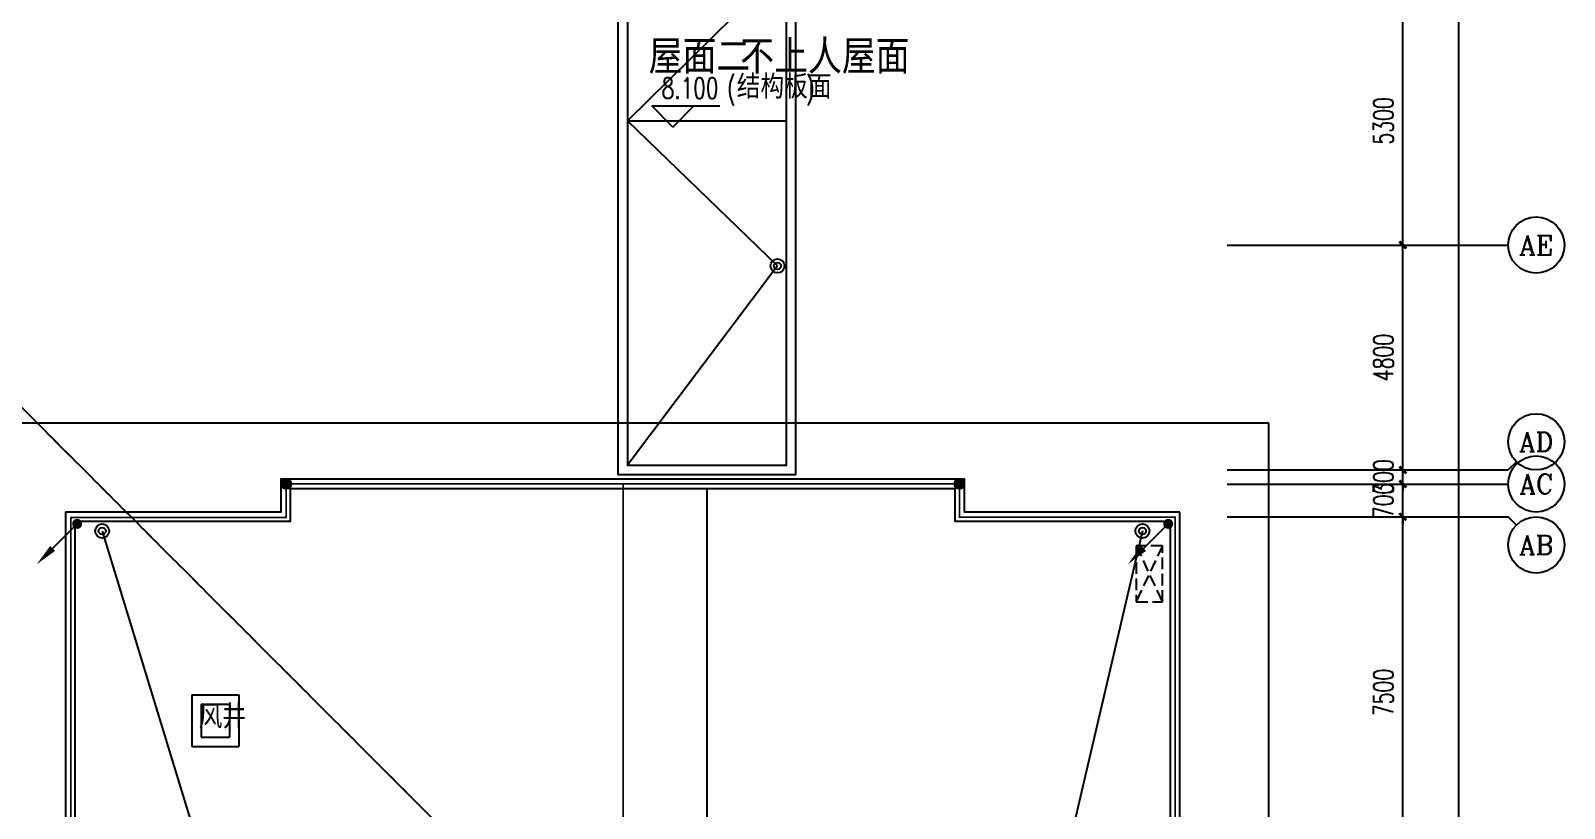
# Model space of a CAD drawing. Extents: x 0 to 302064749, y -59725395 to 1524223.
# Drawn here: x 2145801 to 2178552, y 1214966 to 1231564 of the extents above; entities that cross this region are included whole.
import ezdxf
from ezdxf.enums import TextEntityAlignment as Align

# ---------------------------------------------------------------- set-up
doc = ezdxf.new("R2010")
doc.units = 0
doc.header["$LTSCALE"] = 1000
doc.linetypes.add('DASH', pattern=[0.35, 0.25, -0.1])
for name, color, linetype in [('0-底图', 7, 'Continuous'), ('AXIS', 3, 'Continuous'), ('AXIS_TEXT', 7, 'Continuous'), ('DIM_ELEV', 3, 'Continuous'), ('EQUIP-动力', 3, 'Continuous'), ('LWIRE', 4, 'Continuous'), ('PUB_DIM', 3, 'Continuous'), ('PUB_TEXT', 7, 'Continuous'), ('WALL', 2, 'Continuous'), ('WIRE-接地', 4, 'Continuous'), ('WIRE-避雷', 4, 'Continuous'), ('排水', 153, 'Continuous'), ('看线', 30, 'Continuous'), ('空调外机', 211, 'Continuous')]:
    doc.layers.add(name, color=color, linetype=linetype)
doc.styles.add('_TCH_AXIS', font='COMPLEX', dxfattribs={"bigfont": 'GBCBIG'})
doc.styles.add('_TCH_DIM', font='SIMPLEX', dxfattribs={"width": 0.8, "height": 5, "bigfont": 'HZTXT'})
doc.styles.add('_TEL_DIM', font='simplex.shx', dxfattribs={"width": 0.8, "height": 3.5, "bigfont": 'gbcbig.shx'})
doc.styles.add('A_DIM_T3', font='simplex.shx', dxfattribs={"width": 0.7, "bigfont": 'gbcbig.shx'})
doc.styles.add('COMPLEX', font='COMPLEX')
doc.styles.get("Standard").update_dxf_attribs({"font": 'geniso.shx', "bigfont": 'hztxt.shx'})
doc.styles.add('TG_LINETYPE', font='simplex.shx', dxfattribs={"width": 0.8, "height": 4.5, "bigfont": 'gbcbig.shx'})
doc.styles.add('TG_LINETYPE_THUND', font='simplex.shx', dxfattribs={"width": 0.8, "height": 5.5, "bigfont": 'gbcbig.shx'})
doc.linetypes.add('TG_×', pattern='A,2,0,["×",TG_LINETYPE_THUND,S=0.1,R=0,X=-0.23,Y=-0.21],0', length=2)
doc.linetypes.add('TG_接地', pattern='A,0.75,0,["/",TG_LINETYPE,S=0.05,R=-8.594367,X=-0.1,Y=-0.045],0.65,-0.13,0.13,-0.13', length=2)
doc.dimstyles.new('_TCH_ARCH&&150', dxfattribs={"dimtxt": 420, "dimasz": 150, "dimexe": 375, "dimexo": 450, "dimgap": 202.5, "dimtad": 1, "dimdec": 0, "dimzin": 0, "dimdsep": 46, "dimtxsty": 'A_DIM_T3', "dimblk": 'ARCHTICK', "dimcen": 0.09, "dimclrt": 7, "dimazin": 2, "dimtfac": 1, "dimtdec": 0, "dimtix": 1, "dimtmove": 2, "dimatfit": 3, "dimfxl": 150, "dimtolj": 1, "dimtzin": 0, "dimarcsym": 0})

# ---------------------------------------------------------------- blocks, each defined once
blk = doc.blocks.new('$TelecSys$00000080')
for p, q in [((-0.7, -0.7), (0, 0)), ((0.104, 0.104), (0.104, 0.104)), ((-0.104, -0.104), (-0.104, -0.104))]:
    blk.add_line(p, q)
at = {"const_width": 0.142}
blk.add_lwpolyline([(0.071, 0, 1), (-0.071, 0, 1)], format="xyb", close=True, dxfattribs=at)
blk.add_solid([(-0.63, -0.77), (-0.77, -0.63), (-1.15, -1.15)])
at = {"width": 0.8, "flags": 9}
blk.add_attdef('A', (0, 0), '', height=0.00002, rotation=180, dxfattribs=at)
blk = doc.blocks.new('$equip_U$00000192(DESKTOP-1KLGLJ7)')
blk.add_circle((0, 0), 0.208)
blk.add_point((0, 0))
for points in [[(-0.18, 0.104), (0.18, 0.104), (-0.208, 0), (0.208, 0)], [(-0.18, -0.104), (0.18, -0.104), (-0.208, 0), (0.208, 0)], [(-0.104, 0.18), (0.104, 0.18), (-0.18, 0.104), (0.18, 0.104)], [(0, 0.208), (0, 0.208), (-0.104, 0.18), (0.104, 0.18)], [(-0.104, -0.18), (0.104, -0.18), (-0.18, -0.104), (0.18, -0.104)], [(0, -0.208), (0, -0.208), (-0.104, -0.18), (0.104, -0.18)]]:
    blk.add_solid(points)
at = {"color": 7, "style": '_TEL_DIM', "flags": 1}
blk.add_attdef('A', text='', height=0.00002, dxfattribs=at).set_placement((0, 0), align=Align.MIDDLE_CENTER)
blk = doc.blocks.new('np')
at = {"layer": '排水'}
for radius in [150, 75]:
    blk.add_circle((345955, 781714), radius, dxfattribs=at)
blk = doc.blocks.new('_ArchTick')
at = {"color": 0, "linetype": 'ByBlock', "const_width": 0.4}
blk.add_lwpolyline([(-0.5, -0.5), (0.5, 0.5)], dxfattribs=at)
blk = doc.blocks.new('*D704')
at = {"layer": 'AXIS', "color": 0, "lineweight": -2, "transparency": 16777216}
for p, q in [((1174406, -229236), (1179281, -229236)), ((1178906, -319636), (1178906, -229236)), ((1174406, -319636), (1179281, -319636))]:
    blk.add_line(p, q, dxfattribs=at)
at = {"layer": 'Defpoints', "color": 0, "transparency": 16777216}
for p in [(1173956, -229236), (1178906, -229236), (1173956, -319636)]:
    blk.add_point(p, dxfattribs=at)
at = {"layer": 'AXIS', "color": 0, "lineweight": -2, "transparency": 16777216, "xscale": 150, "yscale": 150, "zscale": 150}
for p, rotation in [((1178906, -229236), 90), ((1178906, -319636), 270)]:
    blk.add_blockref('_ArchTick', p, dxfattribs=dict(at, rotation=rotation))
at = {"layer": 'AXIS', "color": 7, "transparency": 16777216, "insert": (1178493, -274436), "char_height": 420, "attachment_point": 5, "rotation": 90, "style": 'A_DIM_T3'}
blk.add_mtext('\\A1;90400', dxfattribs=at)
blk = doc.blocks.new('*D744')
at = {"layer": 'AXIS', "color": 0, "lineweight": -2, "transparency": 16777216}
for p, q in [((1174406, -257736), (1178081, -257736)), ((1177706, -265236), (1177706, -257736)), ((1174406, -265236), (1178081, -265236))]:
    blk.add_line(p, q, dxfattribs=at)
at = {"layer": 'Defpoints', "color": 0, "transparency": 16777216}
for p in [(1173956, -257736), (1177706, -257736), (1173956, -265236)]:
    blk.add_point(p, dxfattribs=at)
at = {"layer": 'AXIS', "color": 0, "lineweight": -2, "transparency": 16777216, "xscale": 150, "yscale": 150, "zscale": 150}
for p, rotation in [((1177706, -257736), 90), ((1177706, -265236), 270)]:
    blk.add_blockref('_ArchTick', p, dxfattribs=dict(at, rotation=rotation))
at = {"layer": 'AXIS', "color": 7, "transparency": 16777216, "insert": (1177293, -261486), "char_height": 420, "attachment_point": 5, "rotation": 90, "style": 'A_DIM_T3'}
blk.add_mtext('\\A1;7500', dxfattribs=at)
blk = doc.blocks.new('*D745')
at = {"layer": 'AXIS', "color": 0, "lineweight": -2, "transparency": 16777216}
for p, q in [((1174406, -257036), (1178081, -257036)), ((1177706, -257036), (1177706, -256886)), ((1177706, -257736), (1177706, -257036)), ((1174406, -257736), (1178081, -257736)), ((1177706, -257736), (1177706, -257886))]:
    blk.add_line(p, q, dxfattribs=at)
at = {"layer": 'Defpoints', "color": 0, "transparency": 16777216}
for p in [(1173956, -257036), (1177706, -257036), (1173956, -257736)]:
    blk.add_point(p, dxfattribs=at)
at = {"layer": 'AXIS', "color": 0, "lineweight": -2, "transparency": 16777216, "xscale": 150, "yscale": 150, "zscale": 150}
for p, rotation in [((1177706, -257036), 270), ((1177706, -257736), 90)]:
    blk.add_blockref('_ArchTick', p, dxfattribs=dict(at, rotation=rotation))
at = {"layer": 'AXIS', "color": 7, "transparency": 16777216, "insert": (1177293, -257386), "char_height": 420, "attachment_point": 5, "rotation": 90, "style": 'A_DIM_T3'}
blk.add_mtext('\\A1;700', dxfattribs=at)
blk = doc.blocks.new('*D746')
at = {"layer": 'AXIS', "color": 0, "lineweight": -2, "transparency": 16777216}
for p, q in [((1174406, -256736), (1178081, -256736)), ((1177706, -256736), (1177706, -256586)), ((1177706, -257036), (1177706, -256736)), ((1174406, -257036), (1178081, -257036)), ((1177706, -257036), (1177706, -257186))]:
    blk.add_line(p, q, dxfattribs=at)
at = {"layer": 'Defpoints', "color": 0, "transparency": 16777216}
for p in [(1173956, -256736), (1177706, -256736), (1173956, -257036)]:
    blk.add_point(p, dxfattribs=at)
at = {"layer": 'AXIS', "color": 0, "lineweight": -2, "transparency": 16777216, "xscale": 150, "yscale": 150, "zscale": 150}
for p, rotation in [((1177706, -256736), 270), ((1177706, -257036), 90)]:
    blk.add_blockref('_ArchTick', p, dxfattribs=dict(at, rotation=rotation))
at = {"layer": 'AXIS', "color": 7, "transparency": 16777216, "insert": (1177293, -256886), "char_height": 420, "attachment_point": 5, "rotation": 90, "style": 'A_DIM_T3'}
blk.add_mtext('\\A1;300', dxfattribs=at)
blk = doc.blocks.new('*D747')
at = {"layer": 'AXIS', "color": 0, "lineweight": -2, "transparency": 16777216}
for p, q in [((1174406, -251936), (1178081, -251936)), ((1177706, -256736), (1177706, -251936)), ((1174406, -256736), (1178081, -256736))]:
    blk.add_line(p, q, dxfattribs=at)
at = {"layer": 'Defpoints', "color": 0, "transparency": 16777216}
for p in [(1173956, -251936), (1177706, -251936), (1173956, -256736)]:
    blk.add_point(p, dxfattribs=at)
at = {"layer": 'AXIS', "color": 0, "lineweight": -2, "transparency": 16777216, "xscale": 150, "yscale": 150, "zscale": 150}
for p, rotation in [((1177706, -251936), 90), ((1177706, -256736), 270)]:
    blk.add_blockref('_ArchTick', p, dxfattribs=dict(at, rotation=rotation))
at = {"layer": 'AXIS', "color": 7, "transparency": 16777216, "insert": (1177293, -254336), "char_height": 420, "attachment_point": 5, "rotation": 90, "style": 'A_DIM_T3'}
blk.add_mtext('\\A1;4800', dxfattribs=at)
blk = doc.blocks.new('*D748')
at = {"layer": 'AXIS', "color": 0, "lineweight": -2, "transparency": 16777216}
for p, q in [((1174406, -246636), (1178081, -246636)), ((1177706, -251936), (1177706, -246636)), ((1174406, -251936), (1178081, -251936))]:
    blk.add_line(p, q, dxfattribs=at)
at = {"layer": 'Defpoints', "color": 0, "transparency": 16777216}
for p in [(1173956, -246636), (1177706, -246636), (1173956, -251936)]:
    blk.add_point(p, dxfattribs=at)
at = {"layer": 'AXIS', "color": 0, "lineweight": -2, "transparency": 16777216, "xscale": 150, "yscale": 150, "zscale": 150}
for p, rotation in [((1177706, -246636), 90), ((1177706, -251936), 270)]:
    blk.add_blockref('_ArchTick', p, dxfattribs=dict(at, rotation=rotation))
at = {"layer": 'AXIS', "color": 7, "transparency": 16777216, "insert": (1177293, -249286), "char_height": 420, "attachment_point": 5, "rotation": 90, "style": 'A_DIM_T3'}
blk.add_mtext('\\A1;5300', dxfattribs=at)
blk = doc.blocks.new('_AXISO')
blk.add_circle((0, 0), 0.5)
at = {"layer": 'AXIS_TEXT', "style": 'COMPLEX', "width": 1.041667}
blk.add_attdef('A', text='', height=0.56, dxfattribs=at).set_placement((-0.25, -0.28), (0.25, -0.28), align=Align.FIT)
blk = doc.blocks.new('dfhgfhg')
at = {"layer": 'AXIS'}
for p, q in [((1173955.7, -251936.2), (1179955.7, -251936.2)), ((1173955.7, -256736.2), (1179955.7, -256736.2)), ((1180131.5, -256560.5), (1179955.7, -256736.2)), ((1173955.7, -257036.2), (1179955.7, -257036.2)), ((1173955.7, -257736.2), (1179955.7, -257736.2)), ((1180131.5, -257912), (1179955.7, -257736.2))]:
    blk.add_line(p, q, dxfattribs=at)
at = {"layer": 'DIM_ELEV'}
for p, q in [((1162116.4, -249417.2), (1161666.4, -248967.2)), ((1161666.4, -248967.2), (1163122.2, -248967.2)), ((1162116.4, -249417.2), (1162566.4, -248967.2))]:
    blk.add_line(p, q, dxfattribs=at)
at = {"layer": 'PUB_DIM', "linetype": 'DASH'}
blk.add_line((1140650.4, -247840.7), (1157746, -264936.2), dxfattribs=at)
at = {"layer": 'WALL'}
for p, q in [((1151846, -261536.2), (1152846, -261536.2)), ((1151846, -261536.2), (1151846, -262636.2)), ((1152846, -261536.2), (1152846, -262636.2)), ((1152046, -261736.2), (1152646, -261736.2)), ((1152046, -261736.2), (1152046, -262436.2)), ((1152646, -261736.2), (1152646, -262436.2)), ((1151846, -262636.2), (1152846, -262636.2)), ((1152046, -262436.2), (1152646, -262436.2))]:
    blk.add_line(p, q, dxfattribs=at)
at = {"layer": '排水'}
for p, q in [((1164321.1, -246163.5), (1161146, -249286.2)), ((1161146, -249286.2), (1164351.5, -252381.3)), ((1161146, -249286.2), (1164546, -249286.2)), ((1164351.5, -252381.3), (1161146, -256636.2)), ((1162846, -257136.2), (1162846, -291736.2)), ((1149929.9, -258039.2), (1152152.7, -265296.2)), ((1172145.9, -258038.3), (1170555.7, -264850.9))]:
    blk.add_line(p, q, dxfattribs=at)
at = {"layer": '看线'}
for points in [[(1164746, -241736.2), (1160946, -241736.2), (1160946, -256836.2), (1164746, -256836.2)], [(1164546, -241936.2), (1161146, -241936.2), (1161146, -256636.2), (1164546, -256636.2)], [(1174846, -255736.2), (1170246, -255736.2), (1170246, -255736.2), (1164746, -255736.2), (1160946, -255736.2), (1151846, -255736.2), (1151846, -255736.2), (1147246, -255736.2), (1147246, -293136.2), (1151846, -293136.2), (1151846, -293136.2), (1160946, -293136.2), (1164746, -293136.2), (1170246, -293136.2), (1170246, -293136.2), (1174846, -293136.2)], [(1172946, -257636.2), (1168346, -257636.2), (1168346, -256936.2), (1164746, -256936.2), (1160946, -256936.2), (1153746, -256936.2), (1153746, -257636.2), (1149146, -257636.2), (1149146, -291236.2), (1153746, -291236.2), (1153746, -291936.2), (1160946, -291936.2), (1164746, -291936.2), (1164746, -291936.2), (1168346, -291936.2), (1168346, -291236.2), (1172946, -291236.2)], [(1172746, -257836.2), (1168146, -257836.2), (1168146, -257136.2), (1164746, -257136.2), (1160946, -257136.2), (1153946, -257136.2), (1153946, -257836.2), (1149346, -257836.2), (1149346, -291036.2), (1153946, -291036.2), (1153946, -291736.2), (1160946, -291736.2), (1164746, -291736.2), (1168146, -291736.2), (1168146, -291036.2), (1172746, -291036.2)]]:
    blk.add_lwpolyline(points, close=True, dxfattribs=at)
at = {"layer": '空调外机', "linetype": 'DASH'}
for p, q in [((1172009.9, -258352.4), (1172572.4, -259552.4)), ((1172572.4, -258352.4), (1172009.9, -259552.4))]:
    blk.add_line(p, q, dxfattribs=at)
blk.add_lwpolyline([(1172009.9, -258352.4), (1172009.9, -259552.4), (1172572.4, -259552.4), (1172572.4, -258352.4)], close=True, dxfattribs=at)
at = {"layer": 'AXIS'}
ref = blk.add_blockref('_AXISO', (1180555.7, -251936.2), dxfattribs=dict(at, xscale=1200, yscale=1200, zscale=1200))
ref.add_attrib('A', 'AE', dxfattribs={"layer": 'AXIS_TEXT', "height": 414.63, "style": '_TCH_AXIS'}).set_placement((1180190.4, -252143.5), (1180921, -252143.5), align=Align.FIT)
ref = blk.add_blockref('_AXISO', (1180555.7, -256136.2), dxfattribs=dict(at, xscale=1200, yscale=1200, zscale=1200))
ref.add_attrib('A', 'AD', dxfattribs={"layer": 'AXIS_TEXT', "height": 406.3, "style": '_TCH_AXIS'}).set_placement((1180188.1, -256339.4), (1180923.3, -256339.4), align=Align.FIT)
ref = blk.add_blockref('_AXISO', (1180555.7, -257036.2), dxfattribs=dict(at, xscale=1200, yscale=1200, zscale=1200))
ref.add_attrib('A', 'AC', dxfattribs={"layer": 'AXIS_TEXT', "height": 423.25, "style": '_TCH_AXIS'}).set_placement((1180192.9, -257247.8), (1180918.5, -257247.8), align=Align.FIT)
ref = blk.add_blockref('_AXISO', (1180555.7, -258336.2), dxfattribs=dict(at, xscale=1200, yscale=1200, zscale=1200))
ref.add_attrib('A', 'AB', dxfattribs={"layer": 'AXIS_TEXT', "height": 406.3, "style": '_TCH_AXIS'}).set_placement((1180188.1, -258539.4), (1180923.3, -258539.4), align=Align.FIT)
at = {"layer": '排水'}
for p in [(818396.8, -1034095.7), (803975.2, -1039753.7), (826191.3, -1039752.7)]:
    blk.add_blockref('np', p, dxfattribs=at)
at = {"layer": 'PUB_TEXT'}
for s, height, p in [('屋面二', 723.4, (1161601.8, -248280)), ('不上人屋面', 723.4, (1163556.5, -248280)), ('风井', 506.38, (1151989.5, -262253.3))]:
    blk.add_text(s, height=height, dxfattribs=at).set_placement(p)
at = {"layer": 'PUB_TEXT', "style": '_TCH_DIM'}
blk.add_text('结构板面', height=506.38, dxfattribs=at).set_placement((1163482.2, -248809.7))
at = {"layer": 'PUB_TEXT', "style": '_TCH_DIM', "width": 0.705882}
for s, height, p in [('8.100', 446.25, (1161877.2, -248809.7)), ('(', 446.2, (1163272.2, -248809.7)), (')', 446.2, (1164956.7, -248809.7))]:
    blk.add_text(s, height=height, dxfattribs=at).set_placement(p)
at = {"layer": 'AXIS'}
for p1, p2, distance, picture, middle in [((1173955.7, -319636.2), (1173955.7, -229236.2), -4950, '*D704', (1178493.2, -274436.2)), ((1173955.7, -251936.2), (1173955.7, -246636.2), -3750, '*D748', (1177293.2, -249286.2)), ((1173955.7, -256736.2), (1173955.7, -251936.2), -3750, '*D747', (1177293.2, -254336.2)), ((1173955.7, -257036.2), (1173955.7, -256736.2), -3750, '*D746', (1177293.2, -256886.2)), ((1173955.7, -257736.2), (1173955.7, -257036.2), -3750, '*D745', (1177293.2, -257386.2)), ((1173955.7, -265236.2), (1173955.7, -257736.2), -3750, '*D744', (1177293.2, -261486.2))]:
    dim = blk.add_aligned_dim(p1=p1, p2=p2, distance=distance, dimstyle='_TCH_ARCH&&150', dxfattribs=at)
    dim.commit()
    dim.dimension.update_dxf_attribs({"geometry": picture, "text_midpoint": middle})

msp = doc.modelspace()

# ---------------------------------------------------------------- linework, layer by layer
at = {"layer": 'WIRE-接地', "linetype": 'TG_接地', "const_width": 35}
msp.add_lwpolyline([(2158452, 1187087), (2158452, 1221890)], dxfattribs=at)
at = {"layer": 'WIRE-避雷', "color": 5, "linetype": 'DASH'}
msp.add_line((2155143, 1213987), (2138047, 1231083), dxfattribs=at)
at = {"layer": 'WIRE-避雷', "linetype": 'TG_×', "const_width": 35}
msp.add_lwpolyline([(2146644, 1221171), (2151258, 1221171), (2151258, 1221890), (2165633, 1221890), (2165633, 1221183), (2170244, 1221183), (2170244, 1187802), (2165649, 1187802), (2165649, 1187087), (2151255, 1187087), (2151255, 1187785), (2146656, 1187785), (2146656, 1221174)], dxfattribs=at)

# ---------------------------------------------------------------- block references
at = {"layer": '0-底图'}
msp.add_blockref('dfhgfhg', (997397, 1478924), dxfattribs=at)
at = {"layer": 'EQUIP-动力', "xscale": 500, "yscale": 500, "zscale": 500}
for p in [(2151258, 1221890), (2165633, 1221890)]:
    msp.add_blockref('$equip_U$00000192(DESKTOP-1KLGLJ7)', p, dxfattribs=at)
at = {"layer": 'LWIRE', "xscale": 750, "yscale": 750, "zscale": 750}
for p in [(2146793, 1221037), (2170093, 1221037)]:
    msp.add_blockref('$TelecSys$00000080', p, dxfattribs=at)

doc.saveas('drawing.dxf')
